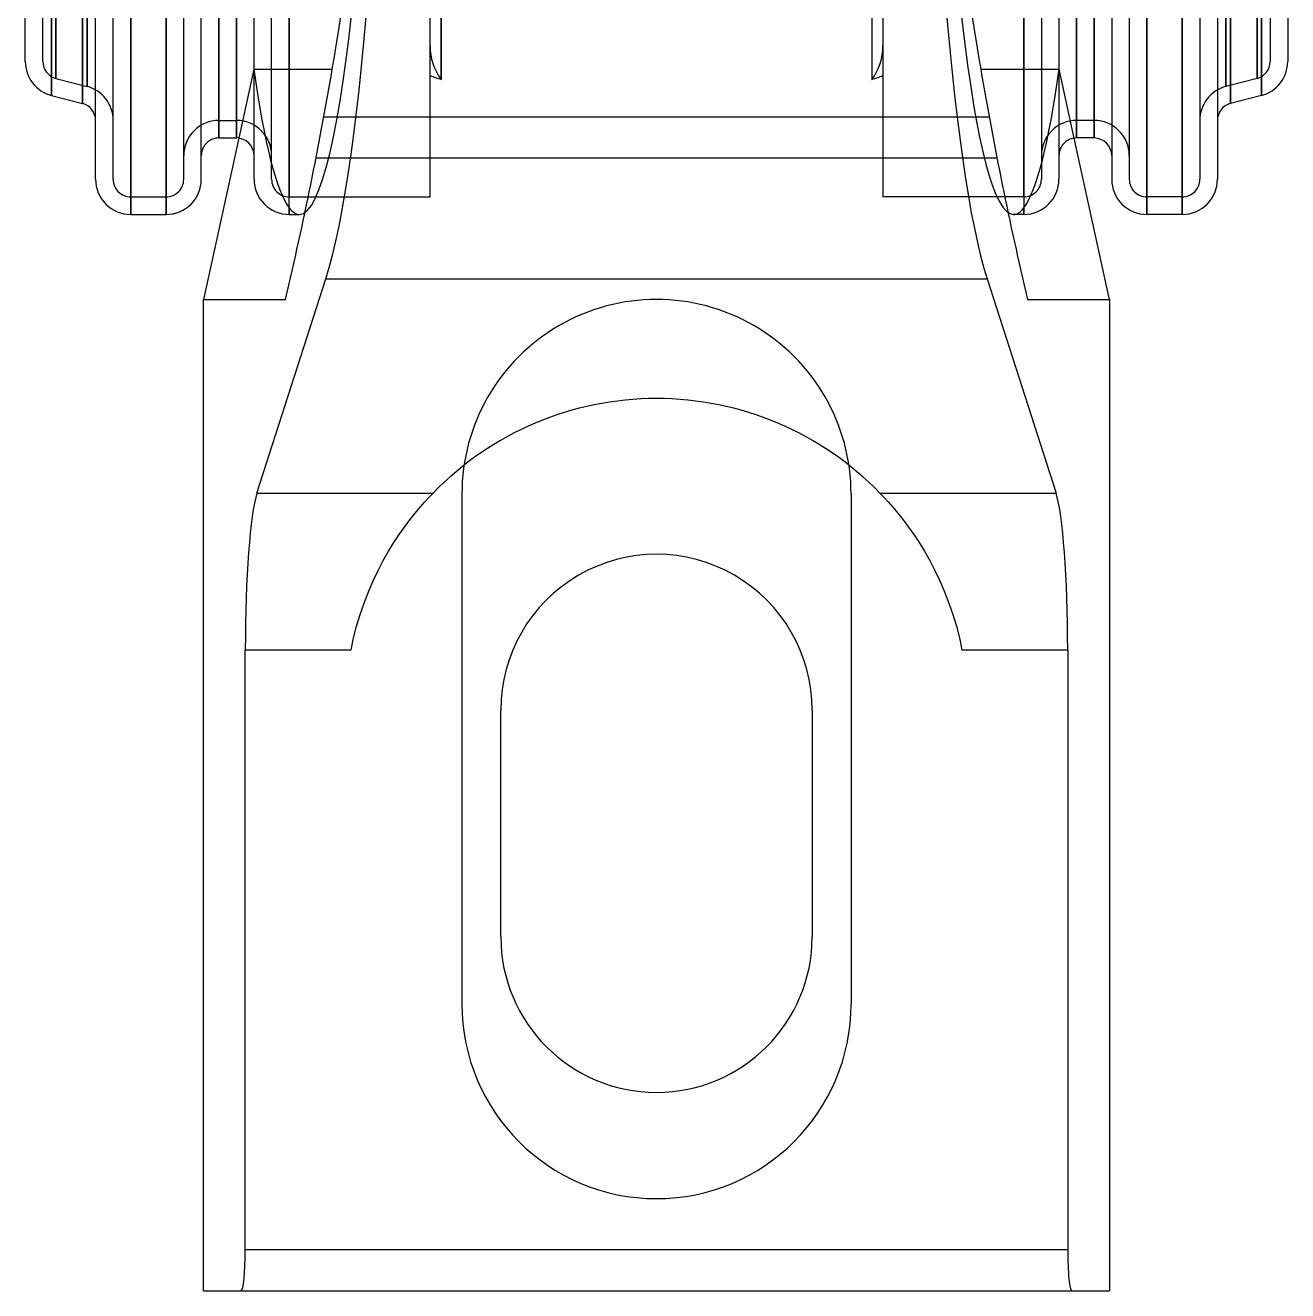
# Model space of a CAD drawing. Header units: millimetres. Extents: x -29 to 3384, y -388 to 1226.
# Drawn here: x 781.05 to 825.65, y -141.69 to -97.02 of the extents above; entities that cross this region are included whole.
import ezdxf

# ---------------------------------------------------------------- set-up
doc = ezdxf.new("R2010")
doc.units = ezdxf.units.MM
doc.layers.add('MAIN-1', color=7, linetype='Continuous')
doc.layers.add('MAIN-2', color=7, linetype='Continuous')

msp = doc.modelspace()

# ---------------------------------------------------------------- linework, layer by layer
at = {"layer": 'MAIN-1'}
for p, q in [((781.04843, -98.29394), (781.04843, -76.69394)), ((781.96898, -99.49362), (781.96898, -76.69394)), ((783.07216, -99.7731), (783.07216, -76.69394)), ((783.53243, -102.45194), (783.53243, -76.69394)), ((784.77443, -103.69394), (784.77443, -76.69394)), ((786.02493, -103.69394), (786.02493, -76.69394)), ((787.26693, -102.45194), (787.26693, -76.69394)), ((787.88793, -100.99394), (787.88793, -76.69394)), ((788.50893, -100.99394), (788.50893, -76.69394)), ((789.12993, -102.45194), (789.12993, -76.69394)), ((790.37193, -103.69394), (790.37193, -76.69394)), ((816.32493, -76.69394), (816.32493, -103.69394)), ((817.56693, -76.69394), (817.56693, -102.45194)), ((818.18793, -76.69394), (818.18793, -100.99394)), ((818.80893, -76.69394), (818.80893, -100.99394)), ((819.42993, -76.69394), (819.42993, -102.45194)), ((820.67193, -76.69394), (820.67193, -103.69394)), ((821.92243, -76.69394), (821.92243, -103.69394)), ((823.16443, -76.69394), (823.16443, -102.45194)), ((823.62471, -76.69394), (823.62471, -99.7731)), ((824.72789, -76.69394), (824.72789, -99.49362)), ((825.64843, -76.69394), (825.64843, -98.29394)), ((781.96898, -99.49362), (783.07216, -99.7731)), ((824.72789, -99.49362), (823.62471, -99.7731)), ((788.59096, -100.99938), (787.34843, -106.69394)), ((787.88793, -100.99394), (788.50893, -100.99394)), ((819.34843, -106.69394), (818.10591, -100.99938)), ((818.80893, -100.99394), (818.18793, -100.99394)), ((784.77443, -103.69394), (786.02493, -103.69394)), ((790.37193, -103.69394), (790.73047, -103.69394)), ((816.32493, -103.69394), (815.96636, -103.69394)), ((821.92243, -103.69394), (820.67193, -103.69394)), ((789.23302, -113.53258), (791.66806, -105.97305)), ((791.66806, -105.97305), (815.02881, -105.97305)), ((815.02881, -105.97305), (817.46385, -113.53258)), ((787.34843, -141.69394), (787.34843, -106.69394)), ((819.34843, -106.69394), (819.34843, -141.69394)), ((789.23302, -113.53258), (795.45517, -113.53258)), ((794.99898, -114.03248), (795.16751, -113.84057)), ((795.16751, -113.84057), (795.32101, -113.67328)), ((795.32101, -113.67328), (795.45517, -113.53258)), ((811.24169, -113.53258), (811.37586, -113.67328)), ((811.24169, -113.53258), (817.46385, -113.53258)), ((811.37586, -113.67328), (811.52935, -113.84057)), ((811.52935, -113.84057), (811.69789, -114.03252)), ((794.63476, -114.48049), (794.8199, -114.2467)), ((794.8199, -114.2467), (794.99898, -114.03248)), ((811.69789, -114.03252), (811.87696, -114.2467)), ((811.87696, -114.2467), (812.06211, -114.48049)), ((794.2622, -114.99392), (794.44771, -114.73042)), ((794.44771, -114.73042), (794.63476, -114.48049)), ((812.06211, -114.48049), (812.24916, -114.73042)), ((812.24916, -114.73042), (812.43466, -114.99392)), ((794.07421, -115.27888), (794.2622, -114.99392)), ((812.43466, -114.99392), (812.62266, -115.27888)), ((793.69697, -115.91676), (793.88474, -115.58693)), ((793.88474, -115.58693), (794.07421, -115.27888)), ((812.62266, -115.27888), (812.81212, -115.58693)), ((812.81212, -115.58693), (812.9999, -115.91676)), ((793.51385, -116.26651), (793.69697, -115.91676)), ((812.9999, -115.91676), (813.18302, -116.26651)), ((793.3381, -116.634), (793.51385, -116.26651)), ((813.18302, -116.26651), (813.35876, -116.634)), ((793.01866, -117.41318), (793.17235, -117.01705)), ((793.17235, -117.01705), (793.3381, -116.634)), ((813.35876, -116.634), (813.52451, -117.01705)), ((813.52451, -117.01705), (813.67821, -117.41318)), ((792.87886, -117.81932), (793.01866, -117.41318)), ((813.67821, -117.41318), (813.81801, -117.81932)), ((792.75469, -118.2323), (792.87886, -117.81932)), ((813.81801, -117.81932), (813.94217, -118.2323)), ((792.64707, -118.64851), (792.75469, -118.2323)), ((813.94217, -118.2323), (814.0498, -118.64851)), ((792.55659, -119.06414), (792.64707, -118.64851)), ((814.0498, -118.64851), (814.14028, -119.06414)), ((788.82109, -119.06414), (792.55659, -119.06414)), ((788.82109, -140.24394), (788.82109, -119.06414)), ((814.14028, -119.06414), (817.87578, -119.06414)), ((817.87578, -119.06414), (817.87578, -140.24394)), ((797.84843, -129.19394), (797.84843, -121.19394)), ((808.84843, -121.19394), (808.84843, -129.19394)), ((788.82109, -140.24394), (817.87578, -140.24394)), ((787.34843, -141.69394), (788.67382, -141.69394)), ((788.67382, -141.69394), (818.02304, -141.69394)), ((818.02304, -141.69394), (819.34843, -141.69394))]:
    msp.add_line(p, q, dxfattribs=at)
for centre, radius, start, end in [((782.29043, -98.29394), 1.242, 179.99998, 255.000041), ((824.40643, -98.29394), 1.242, 284.999997, 0), ((782.91143, -100.37294), 0.621, 359.999885, 75.000061), ((823.78543, -100.37294), 0.621, 104.999959, 180.000095), ((787.88793, -101.61494), 0.621, 89.999981, 180.00002), ((788.50893, -101.61494), 0.621, 0, 89.999981), ((818.18793, -101.61494), 0.621, 89.999981, 180.00002), ((818.80893, -101.61494), 0.621, 0, 89.999981), ((784.77443, -102.45194), 1.242, 179.999963, 270.000019), ((786.02493, -102.45194), 1.242, 270.000019, 0.000057), ((790.37193, -102.45194), 1.242, 179.999963, 270.000019), ((816.32493, -102.45194), 1.242, 270.000019, 0.000057), ((820.67193, -102.45194), 1.242, 179.999963, 270.000019), ((821.92243, -102.45194), 1.242, 269.999961, 0.000057), ((803.34843, -121.19394), 5.5, 0, 180.00002), ((803.34843, -129.19394), 5.5, 180.00002, 0)]:
    msp.add_arc(centre, radius, start, end, dxfattribs=at)
for centre, major_axis, ratio, start_param, end_param in [((790.73046, -76.69394), (0, 30.7), 0.1015625, -2.83616003, -0.30543262), ((790.73046, -76.69394), (0, -27), 0.1015625, 0.00289436, 1.57079633), ((815.9664, -76.69394), (0, -30.7), 0.1015625, -1.53062391, -0.30543262), ((815.9664, -76.69394), (0, 27), 0.1015625, 1.70395081, 3.1415812), ((803.34843, -121.19394), (0, -11), 1, 2.34128693, 3.94189838), ((789.41015, -119.06414), (0, -5.8), 0.1015625, -2.83616003, -1.57079633), ((817.28671, -119.06414), (0, 5.8), 0.1015625, -1.57079633, -0.30543262), ((788.67382, -140.24394), (0, 1.45), 0.1015625, -3.14159265, -1.57079633), ((818.02304, -140.24394), (0, -1.45), 0.1015625, -1.57079633, 0)]:
    msp.add_ellipse(centre, major_axis=major_axis, ratio=ratio, start_param=start_param, end_param=end_param, dxfattribs=at)
at = {"layer": 'MAIN-2'}
for p, q in [((795.7392, -54.45997), (795.7392, -98.92792)), ((795.7392, -98.92792), (795.7392, -54.45997)), ((810.95766, -54.45997), (810.95766, -98.92792)), ((810.95766, -54.45997), (810.95766, -98.92792)), ((781.66943, -98.29394), (781.66943, -76.69394)), ((781.96898, -76.69394), (781.96898, -99.49362)), ((782.12971, -98.89378), (782.12971, -76.69394)), ((782.12971, -76.69394), (782.12971, -98.89378)), ((783.07216, -76.69394), (783.07216, -99.7731)), ((783.23289, -76.69394), (783.23289, -99.17326)), ((783.23289, -99.17326), (783.23289, -76.69394)), ((784.15343, -102.45194), (784.15343, -76.69394)), ((784.77443, -76.69394), (784.77443, -103.69394)), ((784.77443, -103.07294), (784.77443, -76.69394)), ((784.77443, -76.69394), (784.77443, -103.07294)), ((786.02493, -76.69394), (786.02493, -103.69394)), ((786.02493, -103.07294), (786.02493, -76.69394)), ((786.02493, -76.69394), (786.02493, -103.07294)), ((786.64593, -102.45194), (786.64593, -76.69394)), ((787.88793, -76.69394), (787.88793, -100.99394)), ((787.88793, -76.69394), (787.88793, -100.37294)), ((787.88793, -100.37294), (787.88793, -76.69394)), ((788.50893, -76.69394), (788.50893, -100.99394)), ((788.50893, -76.69394), (788.50893, -100.37294)), ((788.50893, -100.37294), (788.50893, -76.69394)), ((789.75093, -102.45194), (789.75093, -76.69394)), ((790.37193, -76.69394), (790.37193, -98.56394)), ((790.37193, -103.07294), (790.37193, -76.69394)), ((790.37193, -76.69394), (790.37193, -103.07294)), ((795.34843, -97.74032), (795.34843, -76.69394)), ((795.34843, -103.07294), (795.34843, -76.69394)), ((811.34843, -76.69394), (811.34843, -103.07294)), ((811.34843, -76.69394), (811.34843, -97.74032)), ((816.32493, -98.56394), (816.32493, -76.69394)), ((816.32493, -76.69394), (816.32493, -103.07294)), ((816.32493, -103.07294), (816.32493, -76.69394)), ((816.94593, -76.69394), (816.94593, -102.45194)), ((818.18793, -100.37294), (818.18793, -76.69394)), ((818.18793, -76.69394), (818.18793, -100.37294)), ((818.18793, -100.99394), (818.18793, -76.69394)), ((818.80893, -76.69394), (818.80893, -100.37294)), ((818.80893, -100.37294), (818.80893, -76.69394)), ((818.80893, -100.99394), (818.80893, -76.69394)), ((820.05093, -76.69394), (820.05093, -102.45194)), ((820.67193, -103.69394), (820.67193, -76.69394)), ((820.67193, -76.69394), (820.67193, -103.07294)), ((820.67193, -103.07294), (820.67193, -76.69394)), ((821.92243, -103.69394), (821.92243, -76.69394)), ((821.92243, -76.69394), (821.92243, -103.07294)), ((821.92243, -103.07294), (821.92243, -76.69394)), ((822.54343, -76.69394), (822.54343, -102.45194)), ((823.46398, -99.17326), (823.46398, -76.69394)), ((823.46398, -76.69394), (823.46398, -99.17326)), ((823.62471, -99.7731), (823.62471, -76.69394)), ((824.56716, -76.69394), (824.56716, -98.89378)), ((824.56716, -98.89378), (824.56716, -76.69394)), ((824.72789, -99.49362), (824.72789, -76.69394)), ((825.02743, -76.69394), (825.02743, -98.29394)), ((792.12404, -97.18057), (792.20067, -96.69451)), ((814.4962, -96.69451), (814.57282, -97.18057)), ((792.04746, -97.65485), (792.12404, -97.18057)), ((814.57282, -97.18057), (814.64941, -97.65485)), ((791.97122, -98.11627), (792.04746, -97.65485)), ((814.64941, -97.65485), (814.72565, -98.11627)), ((791.89563, -98.56392), (791.97122, -98.11627)), ((814.72565, -98.11627), (814.80124, -98.56392)), ((789.12236, -98.56394), (788.59096, -100.99938)), ((789.12236, -98.56394), (790.37193, -98.56394)), ((790.37193, -103.46217), (790.37193, -98.56394)), ((790.37193, -98.56394), (791.89563, -98.56394)), ((814.80124, -98.56394), (816.32493, -98.56394)), ((816.32493, -98.56394), (816.32493, -103.46217)), ((816.32493, -98.56394), (817.5745, -98.56394)), ((818.10591, -100.99938), (817.5745, -98.56394)), ((782.12971, -98.89378), (783.23289, -99.17326)), ((824.56716, -98.89378), (823.46398, -99.17326)), ((787.88793, -100.37294), (788.50893, -100.37294)), ((791.59755, -100.24394), (815.09931, -100.24394)), ((818.80893, -100.37294), (818.18793, -100.37294)), ((791.32194, -101.69394), (815.37492, -101.69394)), ((784.77443, -103.07294), (786.02493, -103.07294)), ((790.37193, -103.07294), (795.34843, -103.07294)), ((816.32493, -103.07294), (811.34843, -103.07294)), ((821.92243, -103.07294), (820.67193, -103.07294)), ((790.37193, -103.46217), (790.37193, -103.69394)), ((816.32493, -103.69394), (816.32493, -103.46217)), ((787.34843, -106.69394), (790.23954, -106.69394)), ((816.45733, -106.69394), (819.34843, -106.69394)), ((796.47343, -113.56894), (796.47343, -113.56894)), ((796.47343, -113.56894), (796.47343, -131.56894)), ((810.22343, -113.56894), (810.22343, -113.56894)), ((810.22343, -113.56894), (810.22343, -131.56894)), ((797.84843, -121.19394), (797.84843, -121.19394)), ((808.84843, -121.19394), (808.84843, -121.19394)), ((797.84843, -129.19394), (797.84843, -129.19394)), ((808.84843, -129.19394), (808.84843, -129.19394)), ((796.47343, -131.56894), (796.47343, -131.56894)), ((810.22343, -131.56894), (810.22343, -131.56894))]:
    msp.add_line(p, q, dxfattribs=at)
for centre, radius, start, end in [((797.34843, -97.74032), 2, 179.999963, 216.426975), ((809.34843, -97.74032), 2, 323.573062, 0), ((782.29043, -98.29394), 0.621, 179.99998, 254.999984), ((824.40643, -98.29394), 0.621, 285.000054, 0), ((782.91143, -100.37294), 1.242, 359.999943, 75.000003), ((803.34843, -76.69394), 23.5, 250.097184, 251.107308), ((803.34843, -76.69394), 23.5, 288.892729, 289.902796), ((823.78543, -100.37294), 1.242, 104.999959, 180.000037), ((787.88793, -101.61494), 1.242, 89.999981, 180.00002), ((788.50893, -101.61494), 1.242, 0, 89.999981), ((818.18793, -101.61494), 1.242, 89.999981, 180.00002), ((818.80893, -101.61494), 1.242, 0, 89.999981), ((784.77443, -102.45194), 0.621, 179.999905, 270.000076), ((786.02493, -102.45194), 0.621, 270.000019, 0.000115), ((790.37193, -102.45194), 0.621, 179.999905, 270.000019), ((816.32493, -102.45194), 0.621, 270.000019, 0.000115), ((820.67193, -102.45194), 0.621, 179.999905, 270.000019), ((821.92243, -102.45194), 0.621, 269.999904, 0.000115), ((803.34843, -113.56894), 6.875, 0, 180.00002), ((803.34843, -131.56894), 6.875, 180.00002, 0)]:
    msp.add_arc(centre, radius, start, end, dxfattribs=at)
for centre, major_axis, ratio, start_param, end_param in [((790.73046, -76.69394), (0, -27), 0.1015625, -0.62664432, -0.13112184), ((663.74843, -76.69394), (0, -130), 1, 1.33792815, 1.40176176), ((942.94843, -76.69394), (0, 130), 1, 1.7398309, 1.80366451), ((815.9664, -76.69394), (0, 27), 0.1015625, -3.01047081, -2.51494833), ((790.73046, -76.69394), (0, -27), 0.1015625, -0.13112184, 0.00289436), ((815.9664, -76.69394), (0, 27), 0.1015625, 3.1415812, 3.2727145)]:
    msp.add_ellipse(centre, major_axis=major_axis, ratio=ratio, start_param=start_param, end_param=end_param, dxfattribs=at)

doc.saveas('drawing.dxf')
